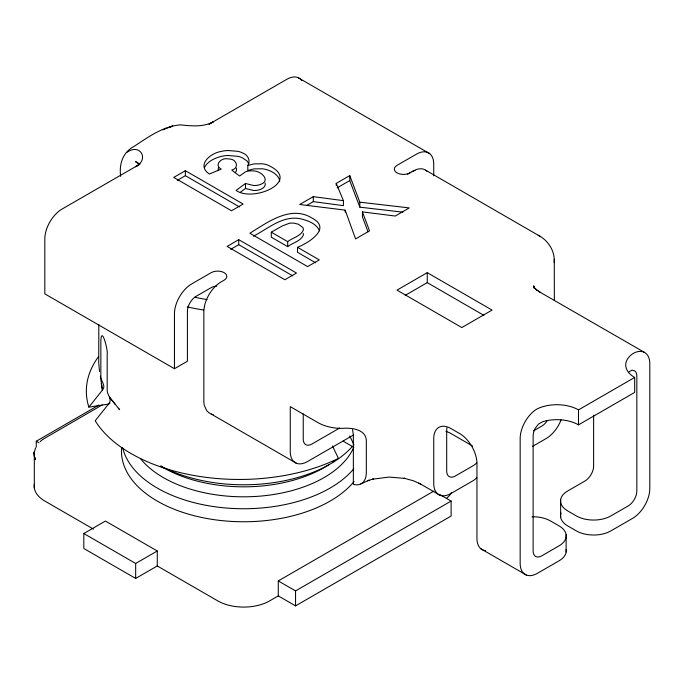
<?xml version="1.0" encoding="UTF-8"?>
<svg xmlns="http://www.w3.org/2000/svg" width="684" height="684" viewBox="0 0 684 684"><rect width="100%" height="100%" fill="white"/><g stroke="black" fill="none" stroke-linecap="round" stroke-linejoin="round"><path stroke-width="1.03" d="M34.311 487.974L34.311 452.346L35.585 447.9M98.829 324.703L98.735 363.033L99.548 371.506M247.813 165.485C251.019 160.646 247.668 154.678 242.623 152.942A17.998 10.388 0 0 0 237.912 151.326L227.823 150.514A22.392 12.928 0 0 0 220.693 151.54C210.527 153.207 195.966 165.075 209.355 174.01L221.257 169.119C213.682 165.109 221.308 157.705 227.165 158.799A7.84 4.531 0 0 1 229.687 159.039C236.502 159.073 239.622 168.033 231.773 170.102L239.605 176.019L245.556 171.804A9.704 5.6 0 0 1 248.454 171.06L249.506 170.932A11.688 6.746 0 0 1 252.926 170.932C261.006 170.504 271.976 181.115 259.578 184.74A10.294 5.942 0 0 1 256.671 185.364A11.389 6.575 0 0 1 253.431 185.475L245.479 183.474L236.091 190.4C253.67 202.986 303.722 180.362 266.863 164.716A18.425 10.636 0 0 0 262.186 163.792L254.012 163.895L247.813 165.485L247.813 170.47L254.012 168.888L262.186 168.786A18.425 10.636 0 0 1 266.863 169.709C272.369 171.47 278.798 174.942 279.782 181.234M218.393 167.742L218.153 170.53M204.396 167.623C207.44 161.415 214.357 158.32 220.693 156.525A22.392 12.928 0 0 1 227.823 155.499L237.912 156.311A17.998 10.388 0 0 1 242.623 157.927L247.104 161.039L248.771 163.809M109.996 403.09L108.705 404.064L88.869 407.134L102.446 390.068C106.584 385.477 100.189 380.894 100.856 375.952L100.856 340.41C101.642 325.327 108.209 350.952 107.183 354.047L107.183 389.581C106.516 394.531 112.911 399.105 108.773 403.705L95.196 420.763A152.934 88.296 0 0 0 338.426 458.391L332.45 445.959M235.305 172.565L236.536 170.649L236.382 168.178M301.781 80.644A24.444 14.116 -60 0 0 286.81 79.31L209.03 124.214L213.348 121.82C203.259 127.284 191.443 126.001 180.49 124.881C163.391 126.061 148.129 137.125 134.226 146.299C122.65 152.293 118.99 164.177 120.658 176.404M629.186 371.788L631.931 370.155L634.675 370.848A12.226 7.054 -60 0 1 636.838 376.2L636.838 490.967A12.226 7.054 -60 0 1 628.194 505.938L610.906 515.916A24.444 14.116 0 0 1 576.338 515.916L567.694 510.922A24.444 14.116 0 0 1 567.694 490.967L584.982 480.989A12.226 7.054 -60 0 0 593.626 466.018L593.626 415.214M40.236 441.522L42.776 439.436M240.358 192.247L245.479 188.468L245.479 183.474M43.006 439.256L102.215 404.902M126.942 152.327C140.391 142.691 149.531 159.885 135.56 166.734L139.887 164.134L62.099 209.039A24.444 14.116 -60 0 0 44.819 238.981L44.819 293.872L174.454 368.719L187.416 361.229L187.416 311.331A12.226 7.054 -60 0 1 196.06 296.36L211.185 287.631A9.166 5.292 0 0 1 216.871 286.1M170.154 127.378L172.633 125.924L162.809 129.857M185.364 170.701L173.727 177.421L231.483 210.766L243.119 204.046L185.364 170.701L185.364 175.694L239.451 206.919M177.31 180.345L185.364 175.694M238.742 239.682L227.097 246.402L284.852 279.747L296.488 273.027L238.742 239.682L238.742 244.675L292.82 275.9M306.945 205.294L313.298 201.626L343.428 205.653L343.428 200.66L313.298 196.641L299.678 204.499L345.172 210.125L355.569 238.913L369.54 230.85L362.426 211.903L395.215 216.033L409.271 207.91L359.827 202.182L349.755 175.591L336.22 183.406L336.22 185.398M230.679 249.327L238.742 244.675M253.439 236.185C268.162 228.627 283.116 214.827 301.071 218.906C308.142 220.641 316.427 223.711 319.582 230.833M337.127 187.869L349.755 180.585L349.755 175.591M271.291 232.184L282.27 225.951L289.187 223.317A11.115 6.421 0 0 1 293.906 223.129L298.378 224.215L302.756 227.456A10.525 6.079 0 0 1 303.286 230.234C300.584 236.331 292.547 237.767 287.69 241.649L271.291 232.184L271.291 237.168L287.69 246.633C292.547 242.752 300.584 241.324 303.286 235.228A10.525 6.079 0 0 0 303.183 233.355M407.681 174.189L412.991 171.12A24.444 14.116 -60 0 1 426.884 171.188M297.497 247.309C308.629 242.88 332.27 228.405 311.853 217.974C290.734 204.875 267.358 222.445 249.874 233.253L307.629 266.598L319.266 259.877L297.497 247.309L297.497 252.293L315.64 262.776M36.261 447.208L36.261 441.223L98.855 405.073M427.252 272.659L397.002 290.127L461.82 327.55L492.07 310.083L427.252 272.659L427.252 282.637L483.853 315.324M405.253 295.343L427.252 282.637M83.807 533.529L105.413 521.054L157.277 550.988L157.277 565.959L135.663 578.442L83.807 548.5L83.807 533.529L135.663 563.471L157.277 550.988M339.632 428.039L311.87 444.061A12.226 7.054 -60 0 1 303.234 439.068L303.234 413.863M353.611 434.938L307.552 461.529A24.444 14.116 -60 0 1 290.264 451.543L290.264 406.638L317.923 422.601A34.226 19.759 0 0 0 341.778 428.389C351.627 427.517 367.385 429.176 366.325 442.565L366.325 472.507A24.444 14.116 60 0 1 353.354 484.34L353.354 435.075L352.585 429.62M533.58 430.826L541.771 426.098A12.226 7.054 -60 0 0 547.32 420.557M157.277 565.959L217.777 600.885A36.671 21.17 0 0 0 269.633 600.885L278.277 595.901L278.277 580.93L433.827 491.103M566.121 549.611A24.444 14.116 0 0 1 559.05 560.82L537.444 573.295A24.444 14.116 -60 0 1 520.165 563.317L520.165 438.572A24.444 14.116 -60 0 1 535.281 410.032L537.556 408.699A30.558 17.639 0 0 1 578.502 409.878L634.675 377.448A30.558 17.639 0 0 1 632.623 353.808L634.675 352.653A24.444 14.116 -60 0 1 649.8 363.726L649.8 488.47A24.444 14.116 -60 0 1 632.512 518.412L610.906 530.887A24.444 14.116 0 0 1 576.338 530.887L567.694 525.893A24.444 14.116 0 0 1 561.042 513.06M532.588 446.37L546.089 438.572A24.444 14.116 -60 0 0 561.06 419.95M532.058 516.788A24.444 14.116 0 0 1 550.406 520.909L559.05 525.893A24.444 14.116 0 0 1 559.05 545.849L541.771 555.836A12.226 7.054 -60 0 1 533.127 550.842L533.127 436.076A12.226 7.054 -60 0 1 535.281 428.227L538.436 424.131L542.763 421.677A30.558 17.639 0 0 1 578.502 424.849L634.675 392.419L634.675 377.448M278.277 595.901L295.556 605.879L295.556 590.908L451.115 501.081L440.197 494.78M295.556 605.879L451.115 516.052L451.115 501.081M360.784 483.947L369.086 480.236L367.599 480.698L373.396 478.988L372.532 479.202L389.059 477.056L405.09 478.432L404.124 478.236L413.692 480.869L420.899 484.229M349.755 180.585L359.827 207.167L402.962 212.168M211.288 414.111L213.28 414.684M245.479 188.468L253.431 190.468A11.389 6.575 0 0 0 256.671 190.357A10.294 5.942 0 0 0 259.578 189.733C262.434 188.878 266.102 186.544 265.17 183.064M297.925 77.566L429.689 153.643M538.188 235.236C547.174 239.768 553.775 249.061 554.254 259.21L554.365 300.404M538.188 291.127L644.516 352.414M139.211 163.75L135.56 161.638A24.444 14.116 0 0 1 138.305 163.527M472.627 446.054L451.021 433.579A24.444 14.116 0 0 0 445.959 431.339M418.762 482.998L439.906 495.207M343 441.077L353.893 447.37M480.989 548.867L526.338 575.039M296.446 463.273L208.723 412.623L206.636 410.571L204.157 404.996L203.841 401.645L203.841 311.827A23.966 16.356 -48.7 0 1 204.499 306.586L204.388 306.526A24.444 14.116 -60 0 1 221.129 281.893L224.155 280.149A9.166 5.292 0 0 0 224.155 272.659A9.166 5.292 0 0 0 211.185 272.659L191.742 283.886A24.444 14.116 -60 0 0 174.454 313.828L174.454 368.719M36.261 441.223L38.997 442.796M278.277 580.93L295.556 590.908M93.494 529.142L44.913 501.098A36.671 21.17 0 0 1 34.311 484.281M425.679 170.196L540.317 236.467M540.317 292.359L535.307 288.802L536.983 290.503L533.7 286.827L534.785 288.622L533.606 286.339L534.384 288.263L533.734 285.809L534.307 288.332M115.194 404.27L109.466 397.19L119.657 409.767L118.383 408.194M349.738 435.973L354.013 444.882M336.22 183.406L343.428 200.66M368.043 231.85L362.426 216.888L362.426 211.903M101.275 383.476L102.446 390.068L100.36 376.157M578.502 409.878L578.502 424.849M566.121 534.64L566.121 552.074M560.632 499.713L560.632 517.147M554.254 259.21L554.254 262.656M433.733 175.745L433.733 164.134A24.444 14.116 -60 0 0 416.453 154.156L397.002 165.383A9.166 5.292 0 0 0 397.002 172.864A9.166 5.292 0 0 0 409.964 172.864M359.827 202.182L359.827 207.167M345.172 210.125L345.172 212.125M313.298 196.641L313.298 201.626M287.69 241.649L287.69 246.633M135.663 563.471L135.663 578.442M412.127 171.616A12.226 7.054 -60 0 1 415.085 170.513M446.96 427.774A24.444 14.116 60 0 0 446.695 431.091L446.695 471.002A12.226 7.054 -60 0 0 455.339 475.996L472.627 466.018A24.444 14.116 0 0 0 476.859 462.735M203.635 309.997A140.562 81.148 0 0 1 187.313 306.902M207.047 299.566A122.222 70.563 0 0 1 194.803 297.224M485.589 550.663A24.444 14.116 -60 0 1 476.945 538.368L476.945 463.521A24.444 14.116 60 0 0 459.665 433.579L451.021 428.594A24.444 14.116 60 0 0 433.733 438.572L433.733 483.477A24.444 14.116 -60 0 0 451.021 493.463L472.627 480.989A24.444 14.116 0 0 0 476.859 477.706M88.869 407.134A152.934 88.296 0 0 1 98.573 356.578M353.79 468.762A122.145 70.529 0 0 1 224.412 507.861A122.145 70.529 0 0 1 122.59 447.413M354.081 481.485A122.222 70.572 0 0 1 213.673 519.601A122.222 70.572 0 0 1 121.641 447.473M353.414 448.208A113.595 65.587 0 0 1 253.593 496.567A113.595 65.587 0 0 1 140.742 458.947M334.416 460.717A113.595 65.587 0 0 1 332.8 461.931M329.423 464.282A113.595 65.587 0 0 1 160.629 465.984M352.534 446.284A122.145 70.529 0 0 1 160.937 466.137M451.508 492.48A36.662 21.17 0 0 1 446.575 498.26M34.311 452.346L34.311 456.04L35.423 459.674L34.311 456.04L34.311 452.346M34.268 453.21L34.2 454.296L34.456 451.32L34.268 453.21"/></g></svg>
